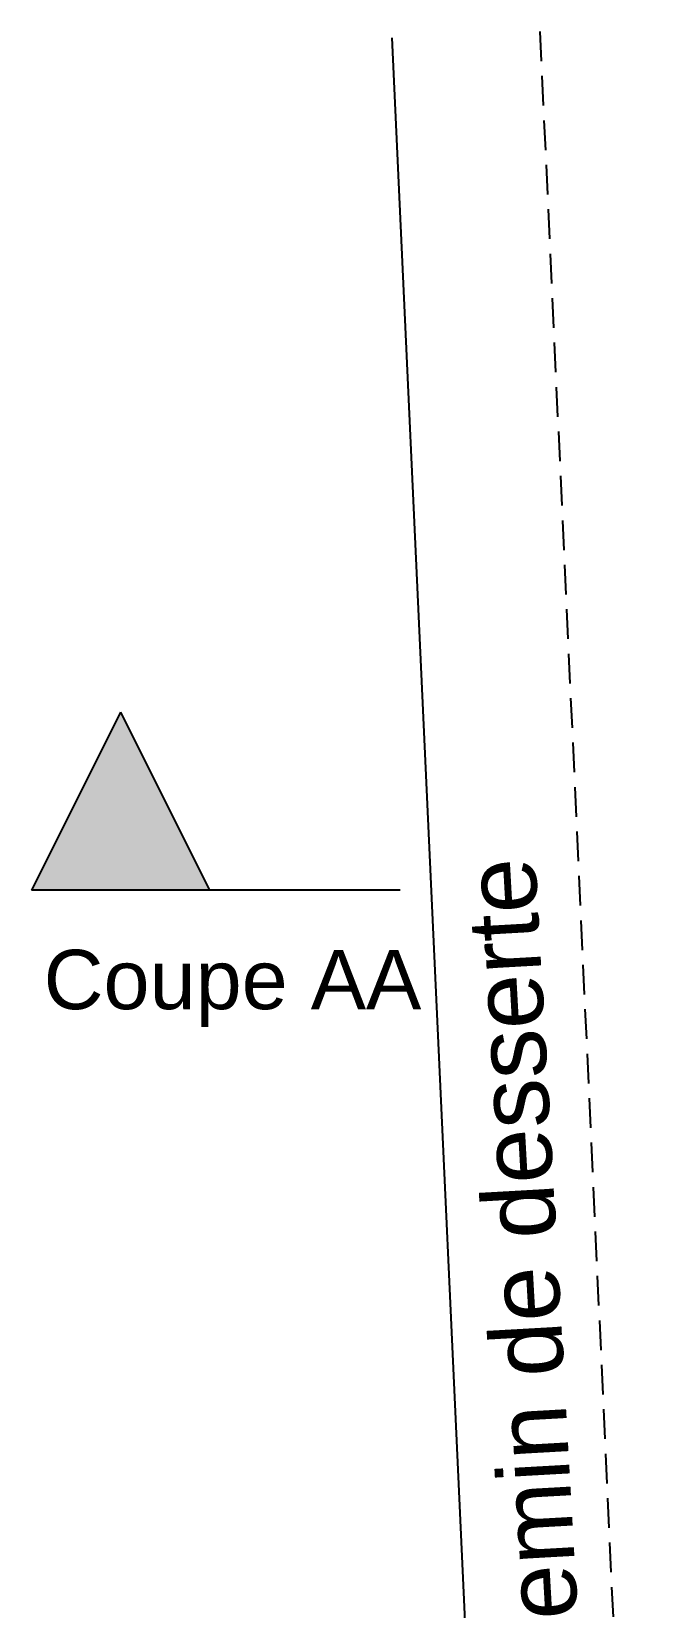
# Model space of a CAD drawing. Header units: millimetres. Extents: x 2330.9 to 2374, y 1703.3 to 1732.6.
# Drawn here: x 2330.95 to 2336.31, y 1715.25 to 1728.53 of the extents above; entities that cross this region are included whole.
import ezdxf

# ---------------------------------------------------------------- set-up
doc = ezdxf.new("R2010")
doc.units = ezdxf.units.MM
doc.linetypes.add('CACHE', pattern=[0.375, 0.25, -0.125])
doc.layers.add('LimitesCommunes', color=6, linetype='Continuous')
doc.layers.add('Texte', color=7, linetype='Continuous')
doc.styles.get("Standard").update_dxf_attribs({"font": 'arial.ttf'})

msp = doc.modelspace()

# ---------------------------------------------------------------- hatches: boundary and pattern name
at = {"layer": 'Texte', "true_color": 0x939598, "transparency": 33554508}
h = msp.add_hatch(dxfattribs=at)
h.set_pattern_fill('ANGLE', color=252)
h.set_pattern_definition([(0, (0, 0), (0, 6.985), [5.08, -1.905]), (90, (0, 0), (-6.985, 4e-16), [5.08, -1.905])])
h.paths.add_polyline_path([(2331.7, 1722.795), (2330.95, 1721.295), (2332.45, 1721.295)])
h = msp.add_hatch(color=252, dxfattribs=at)
h.dxf.hatch_style = 1
h.paths.add_polyline_path([(2331.7, 1722.795), (2330.95, 1721.295), (2332.45, 1721.295)])

# ---------------------------------------------------------------- linework, layer by layer
at = {"layer": 'LimitesCommunes', "linetype": 'CACHE'}
msp.add_line((2335.236, 1728.531), (2336.312, 1705.212), dxfattribs=at)
at = {"layer": 'LimitesCommunes', "transparency": 33554636}
msp.add_line((2333.988, 1728.479), (2335.063, 1705.158), dxfattribs=at)
at = {"layer": 'Texte', "transparency": 33554636}
for p, q in [((2331.7, 1722.795), (2330.95, 1721.295)), ((2331.7, 1722.795), (2332.45, 1721.295)), ((2334.059, 1721.295), (2330.95, 1721.295))]:
    msp.add_line(p, q, dxfattribs=at)

# ---------------------------------------------------------------- texts
at = {"layer": 'Texte', "insert": (2335.101, 1712.568), "char_height": 0.6, "attachment_point": 1, "rotation": 93.2205}
msp.add_mtext_dynamic_manual_height_columns('Axe chemin de desserte', width=14.37275, gutter_width=12.5, heights=[2.279], dxfattribs=at)
at = {"layer": 'Texte', "transparency": 33554636, "insert": (2331.052, 1720.791), "char_height": 0.5, "attachment_point": 1}
msp.add_mtext_dynamic_manual_height_columns('Coupe AA', width=4.63344, gutter_width=12.5, heights=[0.702], dxfattribs=at)

doc.saveas('drawing.dxf')
